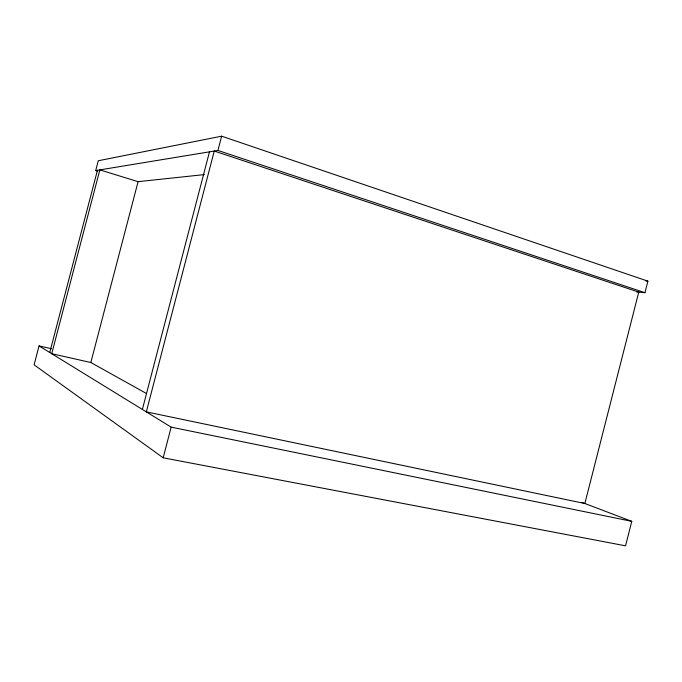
<?xml version="1.0" encoding="UTF-8"?>
<svg xmlns="http://www.w3.org/2000/svg" width="682" height="682" viewBox="0 0 682 682"><rect width="100%" height="100%" fill="white"/><g stroke="black" fill="none" stroke-linecap="round" stroke-linejoin="round"><path stroke-width="1.02" d="M636.468 291.896L644.959 292.697L647.9 281.155L221.641 136.178L98.268 160.756L95.693 170.568L97.731 171.199M582.01 502.429L631.771 521.346L625.547 545.822L163.177 457.801L34.1 364.819L39.053 345.919L51.517 348.749M163.177 457.801L171.156 427.137L39.053 345.919M49.752 352.5L97.458 170.278M146.511 393.54L90.834 362.509L138.088 181.668L204.404 174.592M142.368 409.439L209.476 151.83M95.693 170.568L217.925 150.441L221.641 136.178M645.777 280.984L647.9 281.155M171.156 427.137L631.771 521.346M90.834 362.509L51.73 353.711L99.845 169.886L138.088 181.668M217.925 150.441L644.959 292.697M638.753 292.109L584.858 503.512L146.323 411.868L214.259 151.046L638.753 292.109"/></g></svg>
